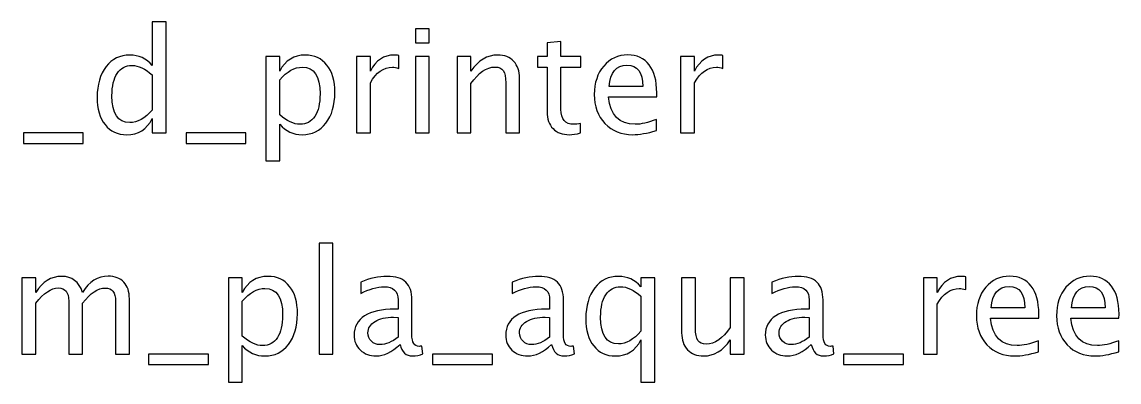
# Model space of a CAD drawing. Header units: centimetres. Extents: x -42.2 to 35.5, y -42.7 to 42.2.
# Drawn here: x -20.98 to -1.64, y 23.03 to 29.38 of the extents above; entities that cross this region are included whole.
import ezdxf

# ---------------------------------------------------------------- set-up
doc = ezdxf.new("R2010")
doc.units = ezdxf.units.CM
doc.header["$MEASUREMENT"] = 0
doc.layers.add('Layer 1', color=7, linetype='Continuous')

msp = doc.modelspace()

# ---------------------------------------------------------------- linework, layer by layer
at = {"layer": 'Layer 1'}
for points, knots in [([(-18.68432, 27.42044), (-18.68432, 27.42044), (-18.68432, 27.67317), (-18.68432, 27.67317), (-18.68432, 27.67317), (-18.7838, 27.48436), (-18.93366, 27.38996), (-19.1339, 27.38996), (-19.1339, 27.38996), (-19.29646, 27.38996), (-19.42431, 27.4488), (-19.51744, 27.56691), (-19.51744, 27.56691), (-19.61057, 27.68502), (-19.65714, 27.84631), (-19.65714, 28.05078), (-19.65714, 28.05078), (-19.65714, 28.2743), (-19.60422, 28.45422), (-19.49881, 28.59053), (-19.49881, 28.59053), (-19.39298, 28.72642), (-19.25413, 28.79458), (-19.08183, 28.79458), (-19.08183, 28.79458), (-18.92223, 28.79458), (-18.78931, 28.73362), (-18.68432, 28.61128), (-18.68432, 28.61128), (-18.68432, 28.61128), (-18.68432, 29.37878), (-18.68432, 29.37878), (-18.68432, 29.37878), (-18.68432, 29.37878), (-18.44048, 29.37878), (-18.44048, 29.37878), (-18.44048, 29.37878), (-18.44048, 29.37878), (-18.44048, 27.42044), (-18.44048, 27.42044), (-18.44048, 27.42044), (-18.44048, 27.42044), (-18.68432, 27.42044), (-18.68432, 27.42044)], [0, 0, 0, 0, 0.08333333, 0.08333333, 0.08333333, 0.08333333, 0.16666667, 0.16666667, 0.16666667, 0.16666667, 0.25, 0.25, 0.25, 0.25, 0.33333333, 0.33333333, 0.33333333, 0.33333333, 0.41666667, 0.41666667, 0.41666667, 0.41666667, 0.5, 0.5, 0.5, 0.5, 0.58333333, 0.58333333, 0.58333333, 0.58333333, 0.66666667, 0.66666667, 0.66666667, 0.66666667, 0.75, 0.75, 0.75, 0.75, 0.83333333, 0.83333333, 0.83333333, 0.83333333, 1, 1, 1, 1]), ([(-14.04416, 29.01302), (-14.04416, 29.01302), (-14.04416, 29.25686), (-14.04416, 29.25686), (-14.04416, 29.25686), (-14.04416, 29.25686), (-13.80032, 29.25686), (-13.80032, 29.25686), (-13.80032, 29.25686), (-13.80032, 29.25686), (-13.80032, 29.01302), (-13.80032, 29.01302), (-13.80032, 29.01302), (-13.80032, 29.01302), (-14.04416, 29.01302), (-14.04416, 29.01302)], [0, 0, 0, 0, 0.2, 0.2, 0.2, 0.2, 0.4, 0.4, 0.4, 0.4, 0.6, 0.6, 0.6, 0.6, 1, 1, 1, 1]), ([(-11.13163, 27.42086), (-11.20698, 27.40012), (-11.2726, 27.38996), (-11.32806, 27.38996), (-11.32806, 27.38996), (-11.45252, 27.38996), (-11.54946, 27.42552), (-11.61889, 27.49664), (-11.61889, 27.49664), (-11.68874, 27.56776), (-11.72345, 27.6664), (-11.72345, 27.79297), (-11.72345, 27.79297), (-11.72345, 27.79297), (-11.72345, 28.58376), (-11.72345, 28.58376), (-11.72345, 28.58376), (-11.72345, 28.58376), (-11.89194, 28.58376), (-11.89194, 28.58376), (-11.89194, 28.58376), (-11.89194, 28.58376), (-11.89194, 28.76664), (-11.89194, 28.76664), (-11.89194, 28.76664), (-11.89194, 28.76664), (-11.72345, 28.76664), (-11.72345, 28.76664), (-11.72345, 28.76664), (-11.72345, 28.76664), (-11.72345, 29.01006), (-11.72345, 29.01006), (-11.72345, 29.01006), (-11.72345, 29.01006), (-11.47961, 29.03334), (-11.47961, 29.03334), (-11.47961, 29.03334), (-11.47961, 29.03334), (-11.47961, 28.76664), (-11.47961, 28.76664), (-11.47961, 28.76664), (-11.47961, 28.76664), (-11.12655, 28.76664), (-11.12655, 28.76664), (-11.12655, 28.76664), (-11.12655, 28.76664), (-11.12655, 28.58376), (-11.12655, 28.58376), (-11.12655, 28.58376), (-11.12655, 28.58376), (-11.47961, 28.58376), (-11.47961, 28.58376), (-11.47961, 28.58376), (-11.47961, 28.58376), (-11.47961, 27.837), (-11.47961, 27.837), (-11.47961, 27.837), (-11.47961, 27.66089), (-11.40299, 27.57284), (-11.25016, 27.57284), (-11.25016, 27.57284), (-11.21757, 27.57284), (-11.1782, 27.57834), (-11.13163, 27.58893), (-11.13163, 27.58893), (-11.13163, 27.58893), (-11.13163, 27.42086), (-11.13163, 27.42086)], [0, 0, 0, 0, 0.05555556, 0.05555556, 0.05555556, 0.05555556, 0.11111111, 0.11111111, 0.11111111, 0.11111111, 0.16666667, 0.16666667, 0.16666667, 0.16666667, 0.22222222, 0.22222222, 0.22222222, 0.22222222, 0.27777778, 0.27777778, 0.27777778, 0.27777778, 0.33333333, 0.33333333, 0.33333333, 0.33333333, 0.38888889, 0.38888889, 0.38888889, 0.38888889, 0.44444444, 0.44444444, 0.44444444, 0.44444444, 0.5, 0.5, 0.5, 0.5, 0.55555556, 0.55555556, 0.55555556, 0.55555556, 0.61111111, 0.61111111, 0.61111111, 0.61111111, 0.66666667, 0.66666667, 0.66666667, 0.66666667, 0.72222222, 0.72222222, 0.72222222, 0.72222222, 0.77777778, 0.77777778, 0.77777778, 0.77777778, 0.83333333, 0.83333333, 0.83333333, 0.83333333, 0.88888889, 0.88888889, 0.88888889, 0.88888889, 1, 1, 1, 1]), ([(-16.68195, 26.93022), (-16.68195, 26.93022), (-16.68195, 28.76664), (-16.68195, 28.76664), (-16.68195, 28.76664), (-16.68195, 28.76664), (-16.43811, 28.76664), (-16.43811, 28.76664), (-16.43811, 28.76664), (-16.43811, 28.76664), (-16.43811, 28.51222), (-16.43811, 28.51222), (-16.43811, 28.51222), (-16.3382, 28.7006), (-16.18792, 28.79458), (-15.98768, 28.79458), (-15.98768, 28.79458), (-15.82555, 28.79458), (-15.69812, 28.73574), (-15.60499, 28.61763), (-15.60499, 28.61763), (-15.51186, 28.49952), (-15.46529, 28.33823), (-15.46529, 28.13376), (-15.46529, 28.13376), (-15.46529, 27.91108), (-15.51821, 27.73117), (-15.62362, 27.59485), (-15.62362, 27.59485), (-15.72903, 27.45812), (-15.86788, 27.38996), (-16.03975, 27.38996), (-16.03975, 27.38996), (-16.19935, 27.38996), (-16.33228, 27.45092), (-16.43811, 27.57326), (-16.43811, 27.57326), (-16.43811, 27.57326), (-16.43811, 26.93022), (-16.43811, 26.93022), (-16.43811, 26.93022), (-16.43811, 26.93022), (-16.68195, 26.93022), (-16.68195, 26.93022)], [0, 0, 0, 0, 0.08333333, 0.08333333, 0.08333333, 0.08333333, 0.16666667, 0.16666667, 0.16666667, 0.16666667, 0.25, 0.25, 0.25, 0.25, 0.33333333, 0.33333333, 0.33333333, 0.33333333, 0.41666667, 0.41666667, 0.41666667, 0.41666667, 0.5, 0.5, 0.5, 0.5, 0.58333333, 0.58333333, 0.58333333, 0.58333333, 0.66666667, 0.66666667, 0.66666667, 0.66666667, 0.75, 0.75, 0.75, 0.75, 0.83333333, 0.83333333, 0.83333333, 0.83333333, 1, 1, 1, 1]), ([(-15.08344, 27.42044), (-15.08344, 27.42044), (-15.08344, 28.76664), (-15.08344, 28.76664), (-15.08344, 28.76664), (-15.08344, 28.76664), (-14.8396, 28.76664), (-14.8396, 28.76664), (-14.8396, 28.76664), (-14.8396, 28.76664), (-14.8396, 28.51222), (-14.8396, 28.51222), (-14.8396, 28.51222), (-14.74266, 28.7006), (-14.60211, 28.79458), (-14.41754, 28.79458), (-14.41754, 28.79458), (-14.39256, 28.79458), (-14.36631, 28.79246), (-14.33922, 28.78823), (-14.33922, 28.78823), (-14.33922, 28.78823), (-14.33922, 28.56005), (-14.33922, 28.56005), (-14.33922, 28.56005), (-14.38155, 28.57402), (-14.41881, 28.58122), (-14.45098, 28.58122), (-14.45098, 28.58122), (-14.60592, 28.58122), (-14.73546, 28.48978), (-14.8396, 28.30648), (-14.8396, 28.30648), (-14.8396, 28.30648), (-14.8396, 27.42044), (-14.8396, 27.42044), (-14.8396, 27.42044), (-14.8396, 27.42044), (-15.08344, 27.42044), (-15.08344, 27.42044)], [0, 0, 0, 0, 0.09090909, 0.09090909, 0.09090909, 0.09090909, 0.18181818, 0.18181818, 0.18181818, 0.18181818, 0.27272727, 0.27272727, 0.27272727, 0.27272727, 0.36363636, 0.36363636, 0.36363636, 0.36363636, 0.45454545, 0.45454545, 0.45454545, 0.45454545, 0.54545455, 0.54545455, 0.54545455, 0.54545455, 0.63636364, 0.63636364, 0.63636364, 0.63636364, 0.72727273, 0.72727273, 0.72727273, 0.72727273, 0.81818182, 0.81818182, 0.81818182, 0.81818182, 1, 1, 1, 1]), ([(-14.04416, 27.42044), (-14.04416, 27.42044), (-14.04416, 28.76664), (-14.04416, 28.76664), (-14.04416, 28.76664), (-14.04416, 28.76664), (-13.80032, 28.76664), (-13.80032, 28.76664), (-13.80032, 28.76664), (-13.80032, 28.76664), (-13.80032, 27.42044), (-13.80032, 27.42044), (-13.80032, 27.42044), (-13.80032, 27.42044), (-14.04416, 27.42044), (-14.04416, 27.42044)], [0, 0, 0, 0, 0.2, 0.2, 0.2, 0.2, 0.4, 0.4, 0.4, 0.4, 0.6, 0.6, 0.6, 0.6, 1, 1, 1, 1]), ([(-13.3101, 27.42044), (-13.3101, 27.42044), (-13.3101, 28.76664), (-13.3101, 28.76664), (-13.3101, 28.76664), (-13.3101, 28.76664), (-13.06626, 28.76664), (-13.06626, 28.76664), (-13.06626, 28.76664), (-13.06626, 28.76664), (-13.06626, 28.51222), (-13.06626, 28.51222), (-13.06626, 28.51222), (-12.93714, 28.7006), (-12.77882, 28.79458), (-12.5917, 28.79458), (-12.5917, 28.79458), (-12.47402, 28.79458), (-12.38046, 28.75775), (-12.31146, 28.68367), (-12.31146, 28.68367), (-12.24245, 28.61001), (-12.20774, 28.51052), (-12.20774, 28.38606), (-12.20774, 28.38606), (-12.20774, 28.38606), (-12.20774, 27.42044), (-12.20774, 27.42044), (-12.20774, 27.42044), (-12.20774, 27.42044), (-12.45158, 27.42044), (-12.45158, 27.42044), (-12.45158, 27.42044), (-12.45158, 27.42044), (-12.45158, 28.30648), (-12.45158, 28.30648), (-12.45158, 28.30648), (-12.45158, 28.40638), (-12.4664, 28.4775), (-12.49561, 28.51984), (-12.49561, 28.51984), (-12.52524, 28.56259), (-12.57392, 28.58376), (-12.64208, 28.58376), (-12.64208, 28.58376), (-12.79194, 28.58376), (-12.93333, 28.48597), (-13.06626, 28.29039), (-13.06626, 28.29039), (-13.06626, 28.29039), (-13.06626, 27.42044), (-13.06626, 27.42044), (-13.06626, 27.42044), (-13.06626, 27.42044), (-13.3101, 27.42044), (-13.3101, 27.42044)], [0, 0, 0, 0, 0.06666667, 0.06666667, 0.06666667, 0.06666667, 0.13333333, 0.13333333, 0.13333333, 0.13333333, 0.2, 0.2, 0.2, 0.2, 0.26666667, 0.26666667, 0.26666667, 0.26666667, 0.33333333, 0.33333333, 0.33333333, 0.33333333, 0.4, 0.4, 0.4, 0.4, 0.46666667, 0.46666667, 0.46666667, 0.46666667, 0.53333333, 0.53333333, 0.53333333, 0.53333333, 0.6, 0.6, 0.6, 0.6, 0.66666667, 0.66666667, 0.66666667, 0.66666667, 0.73333333, 0.73333333, 0.73333333, 0.73333333, 0.8, 0.8, 0.8, 0.8, 0.86666667, 0.86666667, 0.86666667, 0.86666667, 1, 1, 1, 1]), ([(-9.79559, 27.46362), (-9.95942, 27.41451), (-10.09954, 27.38996), (-10.21638, 27.38996), (-10.21638, 27.38996), (-10.41577, 27.38996), (-10.57791, 27.456), (-10.70279, 27.58766), (-10.70279, 27.58766), (-10.82768, 27.71931), (-10.89033, 27.88992), (-10.89033, 28.09989), (-10.89033, 28.09989), (-10.89033, 28.30351), (-10.8353, 28.47073), (-10.72481, 28.60154), (-10.72481, 28.60154), (-10.61432, 28.73193), (-10.47292, 28.79712), (-10.30063, 28.79712), (-10.30063, 28.79712), (-10.13764, 28.79712), (-10.01149, 28.73912), (-9.92259, 28.62313), (-9.92259, 28.62313), (-9.83369, 28.50714), (-9.78924, 28.34288), (-9.78924, 28.12995), (-9.78924, 28.12995), (-9.78924, 28.12995), (-9.79051, 28.05544), (-9.79051, 28.05544), (-9.79051, 28.05544), (-9.79051, 28.05544), (-10.64141, 28.05544), (-10.64141, 28.05544), (-10.64141, 28.05544), (-10.60585, 27.73371), (-10.44879, 27.57284), (-10.17066, 27.57284), (-10.17066, 27.57284), (-10.06864, 27.57284), (-9.94376, 27.60163), (-9.79559, 27.6592), (-9.79559, 27.6592), (-9.79559, 27.6592), (-9.79559, 27.46362), (-9.79559, 27.46362)], [0, 0, 0, 0, 0.07692308, 0.07692308, 0.07692308, 0.07692308, 0.15384615, 0.15384615, 0.15384615, 0.15384615, 0.23076923, 0.23076923, 0.23076923, 0.23076923, 0.30769231, 0.30769231, 0.30769231, 0.30769231, 0.38461538, 0.38461538, 0.38461538, 0.38461538, 0.46153846, 0.46153846, 0.46153846, 0.46153846, 0.53846154, 0.53846154, 0.53846154, 0.53846154, 0.61538462, 0.61538462, 0.61538462, 0.61538462, 0.69230769, 0.69230769, 0.69230769, 0.69230769, 0.76923077, 0.76923077, 0.76923077, 0.76923077, 0.84615385, 0.84615385, 0.84615385, 0.84615385, 1, 1, 1, 1]), ([(-9.36845, 27.42044), (-9.36845, 27.42044), (-9.36845, 28.76664), (-9.36845, 28.76664), (-9.36845, 28.76664), (-9.36845, 28.76664), (-9.12461, 28.76664), (-9.12461, 28.76664), (-9.12461, 28.76664), (-9.12461, 28.76664), (-9.12461, 28.51222), (-9.12461, 28.51222), (-9.12461, 28.51222), (-9.02767, 28.7006), (-8.88712, 28.79458), (-8.70255, 28.79458), (-8.70255, 28.79458), (-8.67757, 28.79458), (-8.65132, 28.79246), (-8.62423, 28.78823), (-8.62423, 28.78823), (-8.62423, 28.78823), (-8.62423, 28.56005), (-8.62423, 28.56005), (-8.62423, 28.56005), (-8.66656, 28.57402), (-8.70382, 28.58122), (-8.73599, 28.58122), (-8.73599, 28.58122), (-8.89093, 28.58122), (-9.02047, 28.48978), (-9.12461, 28.30648), (-9.12461, 28.30648), (-9.12461, 28.30648), (-9.12461, 27.42044), (-9.12461, 27.42044), (-9.12461, 27.42044), (-9.12461, 27.42044), (-9.36845, 27.42044), (-9.36845, 27.42044)], [0, 0, 0, 0, 0.09090909, 0.09090909, 0.09090909, 0.09090909, 0.18181818, 0.18181818, 0.18181818, 0.18181818, 0.27272727, 0.27272727, 0.27272727, 0.27272727, 0.36363636, 0.36363636, 0.36363636, 0.36363636, 0.45454545, 0.45454545, 0.45454545, 0.45454545, 0.54545455, 0.54545455, 0.54545455, 0.54545455, 0.63636364, 0.63636364, 0.63636364, 0.63636364, 0.72727273, 0.72727273, 0.72727273, 0.72727273, 0.81818182, 0.81818182, 0.81818182, 0.81818182, 1, 1, 1, 1]), ([(-18.68432, 28.44448), (-18.8109, 28.55582), (-18.9307, 28.6117), (-19.04415, 28.6117), (-19.04415, 28.6117), (-19.15591, 28.6117), (-19.24227, 28.56513), (-19.30366, 28.47158), (-19.30366, 28.47158), (-19.36504, 28.37844), (-19.39552, 28.24636), (-19.39552, 28.07534), (-19.39552, 28.07534), (-19.39552, 27.7608), (-19.29138, 27.60332), (-19.08268, 27.60332), (-19.08268, 27.60332), (-18.94721, 27.60332), (-18.81428, 27.6774), (-18.68432, 27.82515), (-18.68432, 27.82515), (-18.68432, 27.82515), (-18.68432, 28.44448), (-18.68432, 28.44448)], [0, 0, 0, 0, 0.14285714, 0.14285714, 0.14285714, 0.14285714, 0.28571429, 0.28571429, 0.28571429, 0.28571429, 0.42857143, 0.42857143, 0.42857143, 0.42857143, 0.57142857, 0.57142857, 0.57142857, 0.57142857, 0.71428571, 0.71428571, 0.71428571, 0.71428571, 1, 1, 1, 1]), ([(-16.43811, 27.74133), (-16.31238, 27.62914), (-16.19258, 27.57284), (-16.0787, 27.57284), (-16.0787, 27.57284), (-15.96652, 27.57284), (-15.87973, 27.61983), (-15.81877, 27.71339), (-15.81877, 27.71339), (-15.75739, 27.80694), (-15.72691, 27.9386), (-15.72691, 28.10878), (-15.72691, 28.10878), (-15.72691, 28.42374), (-15.83105, 28.58122), (-16.03933, 28.58122), (-16.03933, 28.58122), (-16.17564, 28.58122), (-16.30857, 28.50756), (-16.43811, 28.35982), (-16.43811, 28.35982), (-16.43811, 28.35982), (-16.43811, 27.74133), (-16.43811, 27.74133)], [0, 0, 0, 0, 0.14285714, 0.14285714, 0.14285714, 0.14285714, 0.28571429, 0.28571429, 0.28571429, 0.28571429, 0.42857143, 0.42857143, 0.42857143, 0.42857143, 0.57142857, 0.57142857, 0.57142857, 0.57142857, 0.71428571, 0.71428571, 0.71428571, 0.71428571, 1, 1, 1, 1]), ([(-10.62871, 28.23832), (-10.62871, 28.23832), (-10.03435, 28.23832), (-10.03435, 28.23832), (-10.03435, 28.23832), (-10.03435, 28.48893), (-10.12791, 28.61424), (-10.3146, 28.61424), (-10.3146, 28.61424), (-10.50256, 28.61424), (-10.60712, 28.48893), (-10.62871, 28.23832)], [0, 0, 0, 0, 0.25, 0.25, 0.25, 0.25, 0.5, 0.5, 0.5, 0.5, 1, 1, 1, 1]), ([(-20.95762, 27.23756), (-20.95762, 27.23756), (-20.95762, 27.42044), (-20.95762, 27.42044), (-20.95762, 27.42044), (-20.95762, 27.42044), (-19.90098, 27.42044), (-19.90098, 27.42044), (-19.90098, 27.42044), (-19.90098, 27.42044), (-19.90098, 27.23756), (-19.90098, 27.23756), (-19.90098, 27.23756), (-19.90098, 27.23756), (-20.95762, 27.23756), (-20.95762, 27.23756)], [0, 0, 0, 0, 0.2, 0.2, 0.2, 0.2, 0.4, 0.4, 0.4, 0.4, 0.6, 0.6, 0.6, 0.6, 1, 1, 1, 1]), ([(-18.08911, 27.23756), (-18.08911, 27.23756), (-18.08911, 27.42044), (-18.08911, 27.42044), (-18.08911, 27.42044), (-18.08911, 27.42044), (-17.03247, 27.42044), (-17.03247, 27.42044), (-17.03247, 27.42044), (-17.03247, 27.42044), (-17.03247, 27.23756), (-17.03247, 27.23756), (-17.03247, 27.23756), (-17.03247, 27.23756), (-18.08911, 27.23756), (-18.08911, 27.23756)], [0, 0, 0, 0, 0.2, 0.2, 0.2, 0.2, 0.4, 0.4, 0.4, 0.4, 0.6, 0.6, 0.6, 0.6, 1, 1, 1, 1]), ([(-15.74321, 23.51731), (-15.74321, 23.51731), (-15.74321, 25.47565), (-15.74321, 25.47565), (-15.74321, 25.47565), (-15.74321, 25.47565), (-15.49937, 25.47565), (-15.49937, 25.47565), (-15.49937, 25.47565), (-15.49937, 25.47565), (-15.49937, 23.51731), (-15.49937, 23.51731), (-15.49937, 23.51731), (-15.49937, 23.51731), (-15.74321, 23.51731), (-15.74321, 23.51731)], [0, 0, 0, 0, 0.2, 0.2, 0.2, 0.2, 0.4, 0.4, 0.4, 0.4, 0.6, 0.6, 0.6, 0.6, 1, 1, 1, 1]), ([(-20.98323, 23.51731), (-20.98323, 23.51731), (-20.98323, 24.86351), (-20.98323, 24.86351), (-20.98323, 24.86351), (-20.98323, 24.86351), (-20.73939, 24.86351), (-20.73939, 24.86351), (-20.73939, 24.86351), (-20.73939, 24.86351), (-20.73939, 24.60909), (-20.73939, 24.60909), (-20.73939, 24.60909), (-20.62043, 24.79747), (-20.46803, 24.89145), (-20.28134, 24.89145), (-20.28134, 24.89145), (-20.10143, 24.89145), (-19.97908, 24.79747), (-19.91389, 24.60909), (-19.91389, 24.60909), (-19.79832, 24.79916), (-19.64761, 24.89399), (-19.46262, 24.89399), (-19.46262, 24.89399), (-19.34451, 24.89399), (-19.25264, 24.85928), (-19.18703, 24.78943), (-19.18703, 24.78943), (-19.12141, 24.71958), (-19.08839, 24.62179), (-19.08839, 24.49606), (-19.08839, 24.49606), (-19.08839, 24.49606), (-19.08839, 23.51731), (-19.08839, 23.51731), (-19.08839, 23.51731), (-19.08839, 23.51731), (-19.33223, 23.51731), (-19.33223, 23.51731), (-19.33223, 23.51731), (-19.33223, 23.51731), (-19.33223, 24.45584), (-19.33223, 24.45584), (-19.33223, 24.45584), (-19.33223, 24.60909), (-19.39319, 24.68571), (-19.51511, 24.68571), (-19.51511, 24.68571), (-19.64169, 24.68571), (-19.77461, 24.59639), (-19.91389, 24.41732), (-19.91389, 24.41732), (-19.91389, 24.41732), (-19.91389, 23.51731), (-19.91389, 23.51731), (-19.91389, 23.51731), (-19.91389, 23.51731), (-20.15773, 23.51731), (-20.15773, 23.51731), (-20.15773, 23.51731), (-20.15773, 23.51731), (-20.15773, 24.45669), (-20.15773, 24.45669), (-20.15773, 24.45669), (-20.15773, 24.6112), (-20.21954, 24.68825), (-20.34357, 24.68825), (-20.34357, 24.68825), (-20.46676, 24.68825), (-20.59884, 24.5985), (-20.73939, 24.41859), (-20.73939, 24.41859), (-20.73939, 24.41859), (-20.73939, 23.51731), (-20.73939, 23.51731), (-20.73939, 23.51731), (-20.73939, 23.51731), (-20.98323, 23.51731), (-20.98323, 23.51731)], [0, 0, 0, 0, 0.04761905, 0.04761905, 0.04761905, 0.04761905, 0.0952381, 0.0952381, 0.0952381, 0.0952381, 0.14285714, 0.14285714, 0.14285714, 0.14285714, 0.19047619, 0.19047619, 0.19047619, 0.19047619, 0.23809524, 0.23809524, 0.23809524, 0.23809524, 0.28571429, 0.28571429, 0.28571429, 0.28571429, 0.33333333, 0.33333333, 0.33333333, 0.33333333, 0.38095238, 0.38095238, 0.38095238, 0.38095238, 0.42857143, 0.42857143, 0.42857143, 0.42857143, 0.47619048, 0.47619048, 0.47619048, 0.47619048, 0.52380952, 0.52380952, 0.52380952, 0.52380952, 0.57142857, 0.57142857, 0.57142857, 0.57142857, 0.61904762, 0.61904762, 0.61904762, 0.61904762, 0.66666667, 0.66666667, 0.66666667, 0.66666667, 0.71428571, 0.71428571, 0.71428571, 0.71428571, 0.76190476, 0.76190476, 0.76190476, 0.76190476, 0.80952381, 0.80952381, 0.80952381, 0.80952381, 0.85714286, 0.85714286, 0.85714286, 0.85714286, 0.9047619, 0.9047619, 0.9047619, 0.9047619, 1, 1, 1, 1]), ([(-17.34172, 23.02709), (-17.34172, 23.02709), (-17.34172, 24.86351), (-17.34172, 24.86351), (-17.34172, 24.86351), (-17.34172, 24.86351), (-17.09788, 24.86351), (-17.09788, 24.86351), (-17.09788, 24.86351), (-17.09788, 24.86351), (-17.09788, 24.60909), (-17.09788, 24.60909), (-17.09788, 24.60909), (-16.99797, 24.79747), (-16.84769, 24.89145), (-16.64745, 24.89145), (-16.64745, 24.89145), (-16.48532, 24.89145), (-16.35789, 24.83261), (-16.26476, 24.7145), (-16.26476, 24.7145), (-16.17163, 24.59639), (-16.12506, 24.4351), (-16.12506, 24.23063), (-16.12506, 24.23063), (-16.12506, 24.00795), (-16.17798, 23.82804), (-16.28339, 23.69172), (-16.28339, 23.69172), (-16.3888, 23.55499), (-16.52765, 23.48683), (-16.69952, 23.48683), (-16.69952, 23.48683), (-16.85912, 23.48683), (-16.99205, 23.54779), (-17.09788, 23.67013), (-17.09788, 23.67013), (-17.09788, 23.67013), (-17.09788, 23.02709), (-17.09788, 23.02709), (-17.09788, 23.02709), (-17.09788, 23.02709), (-17.34172, 23.02709), (-17.34172, 23.02709)], [0, 0, 0, 0, 0.08333333, 0.08333333, 0.08333333, 0.08333333, 0.16666667, 0.16666667, 0.16666667, 0.16666667, 0.25, 0.25, 0.25, 0.25, 0.33333333, 0.33333333, 0.33333333, 0.33333333, 0.41666667, 0.41666667, 0.41666667, 0.41666667, 0.5, 0.5, 0.5, 0.5, 0.58333333, 0.58333333, 0.58333333, 0.58333333, 0.66666667, 0.66666667, 0.66666667, 0.66666667, 0.75, 0.75, 0.75, 0.75, 0.83333333, 0.83333333, 0.83333333, 0.83333333, 1, 1, 1, 1]), ([(-14.31531, 23.68876), (-14.46178, 23.55414), (-14.60275, 23.48683), (-14.73822, 23.48683), (-14.73822, 23.48683), (-14.84955, 23.48683), (-14.94226, 23.52154), (-15.0155, 23.59139), (-15.0155, 23.59139), (-15.08916, 23.66124), (-15.12599, 23.7493), (-15.12599, 23.85555), (-15.12599, 23.85555), (-15.12599, 24.00245), (-15.06418, 24.11548), (-14.94057, 24.19422), (-14.94057, 24.19422), (-14.81696, 24.27296), (-14.63958, 24.31233), (-14.40844, 24.31233), (-14.40844, 24.31233), (-14.40844, 24.31233), (-14.35129, 24.31233), (-14.35129, 24.31233), (-14.35129, 24.31233), (-14.35129, 24.31233), (-14.35129, 24.47447), (-14.35129, 24.47447), (-14.35129, 24.47447), (-14.35129, 24.63068), (-14.43257, 24.70857), (-14.59555, 24.70857), (-14.59555, 24.70857), (-14.72171, 24.70857), (-14.85971, 24.66878), (-15.00915, 24.58919), (-15.00915, 24.58919), (-15.00915, 24.58919), (-15.00915, 24.78985), (-15.00915, 24.78985), (-15.00915, 24.78985), (-14.8449, 24.85758), (-14.68996, 24.89145), (-14.54475, 24.89145), (-14.54475, 24.89145), (-14.39532, 24.89145), (-14.28483, 24.85758), (-14.21413, 24.78943), (-14.21413, 24.78943), (-14.14301, 24.72127), (-14.10745, 24.61628), (-14.10745, 24.47447), (-14.10745, 24.47447), (-14.10745, 24.47447), (-14.10745, 23.86614), (-14.10745, 23.86614), (-14.10745, 23.86614), (-14.10745, 23.72686), (-14.06469, 23.65701), (-13.97876, 23.65701), (-13.97876, 23.65701), (-13.96817, 23.65701), (-13.95251, 23.6587), (-13.93177, 23.66209), (-13.93177, 23.66209), (-13.93177, 23.66209), (-13.91441, 23.52662), (-13.91441, 23.52662), (-13.91441, 23.52662), (-13.96987, 23.49995), (-14.03083, 23.48683), (-14.09771, 23.48683), (-14.09771, 23.48683), (-14.21159, 23.48683), (-14.28398, 23.55414), (-14.31531, 23.68876)], [0, 0, 0, 0, 0.05, 0.05, 0.05, 0.05, 0.1, 0.1, 0.1, 0.1, 0.15, 0.15, 0.15, 0.15, 0.2, 0.2, 0.2, 0.2, 0.25, 0.25, 0.25, 0.25, 0.3, 0.3, 0.3, 0.3, 0.35, 0.35, 0.35, 0.35, 0.4, 0.4, 0.4, 0.4, 0.45, 0.45, 0.45, 0.45, 0.5, 0.5, 0.5, 0.5, 0.55, 0.55, 0.55, 0.55, 0.6, 0.6, 0.6, 0.6, 0.65, 0.65, 0.65, 0.65, 0.7, 0.7, 0.7, 0.7, 0.75, 0.75, 0.75, 0.75, 0.8, 0.8, 0.8, 0.8, 0.85, 0.85, 0.85, 0.85, 0.9, 0.9, 0.9, 0.9, 1, 1, 1, 1]), ([(-11.64281, 23.68876), (-11.78928, 23.55414), (-11.93025, 23.48683), (-12.06572, 23.48683), (-12.06572, 23.48683), (-12.17705, 23.48683), (-12.26976, 23.52154), (-12.343, 23.59139), (-12.343, 23.59139), (-12.41666, 23.66124), (-12.45349, 23.7493), (-12.45349, 23.85555), (-12.45349, 23.85555), (-12.45349, 24.00245), (-12.39168, 24.11548), (-12.26807, 24.19422), (-12.26807, 24.19422), (-12.14446, 24.27296), (-11.96708, 24.31233), (-11.73594, 24.31233), (-11.73594, 24.31233), (-11.73594, 24.31233), (-11.67879, 24.31233), (-11.67879, 24.31233), (-11.67879, 24.31233), (-11.67879, 24.31233), (-11.67879, 24.47447), (-11.67879, 24.47447), (-11.67879, 24.47447), (-11.67879, 24.63068), (-11.76007, 24.70857), (-11.92305, 24.70857), (-11.92305, 24.70857), (-12.04921, 24.70857), (-12.18721, 24.66878), (-12.33665, 24.58919), (-12.33665, 24.58919), (-12.33665, 24.58919), (-12.33665, 24.78985), (-12.33665, 24.78985), (-12.33665, 24.78985), (-12.1724, 24.85758), (-12.01746, 24.89145), (-11.87225, 24.89145), (-11.87225, 24.89145), (-11.72282, 24.89145), (-11.61233, 24.85758), (-11.54163, 24.78943), (-11.54163, 24.78943), (-11.47051, 24.72127), (-11.43495, 24.61628), (-11.43495, 24.47447), (-11.43495, 24.47447), (-11.43495, 24.47447), (-11.43495, 23.86614), (-11.43495, 23.86614), (-11.43495, 23.86614), (-11.43495, 23.72686), (-11.39219, 23.65701), (-11.30626, 23.65701), (-11.30626, 23.65701), (-11.29567, 23.65701), (-11.28001, 23.6587), (-11.25927, 23.66209), (-11.25927, 23.66209), (-11.25927, 23.66209), (-11.24191, 23.52662), (-11.24191, 23.52662), (-11.24191, 23.52662), (-11.29737, 23.49995), (-11.35833, 23.48683), (-11.42521, 23.48683), (-11.42521, 23.48683), (-11.53909, 23.48683), (-11.61148, 23.55414), (-11.64281, 23.68876)], [0, 0, 0, 0, 0.05, 0.05, 0.05, 0.05, 0.1, 0.1, 0.1, 0.1, 0.15, 0.15, 0.15, 0.15, 0.2, 0.2, 0.2, 0.2, 0.25, 0.25, 0.25, 0.25, 0.3, 0.3, 0.3, 0.3, 0.35, 0.35, 0.35, 0.35, 0.4, 0.4, 0.4, 0.4, 0.45, 0.45, 0.45, 0.45, 0.5, 0.5, 0.5, 0.5, 0.55, 0.55, 0.55, 0.55, 0.6, 0.6, 0.6, 0.6, 0.65, 0.65, 0.65, 0.65, 0.7, 0.7, 0.7, 0.7, 0.75, 0.75, 0.75, 0.75, 0.8, 0.8, 0.8, 0.8, 0.85, 0.85, 0.85, 0.85, 0.9, 0.9, 0.9, 0.9, 1, 1, 1, 1]), ([(-10.06801, 23.02709), (-10.06801, 23.02709), (-10.06801, 23.77004), (-10.06801, 23.77004), (-10.06801, 23.77004), (-10.16749, 23.58123), (-10.31735, 23.48683), (-10.51759, 23.48683), (-10.51759, 23.48683), (-10.68015, 23.48683), (-10.808, 23.54567), (-10.90113, 23.66378), (-10.90113, 23.66378), (-10.99426, 23.78189), (-11.04083, 23.94318), (-11.04083, 24.14765), (-11.04083, 24.14765), (-11.04083, 24.37117), (-10.98791, 24.55109), (-10.8825, 24.6874), (-10.8825, 24.6874), (-10.77667, 24.82329), (-10.63782, 24.89145), (-10.46552, 24.89145), (-10.46552, 24.89145), (-10.30592, 24.89145), (-10.173, 24.83049), (-10.06801, 24.70815), (-10.06801, 24.70815), (-10.06801, 24.70815), (-10.06801, 24.86351), (-10.06801, 24.86351), (-10.06801, 24.86351), (-10.06801, 24.86351), (-9.82417, 24.86351), (-9.82417, 24.86351), (-9.82417, 24.86351), (-9.82417, 24.86351), (-9.82417, 23.02709), (-9.82417, 23.02709), (-9.82417, 23.02709), (-9.82417, 23.02709), (-10.06801, 23.02709), (-10.06801, 23.02709)], [0, 0, 0, 0, 0.08333333, 0.08333333, 0.08333333, 0.08333333, 0.16666667, 0.16666667, 0.16666667, 0.16666667, 0.25, 0.25, 0.25, 0.25, 0.33333333, 0.33333333, 0.33333333, 0.33333333, 0.41666667, 0.41666667, 0.41666667, 0.41666667, 0.5, 0.5, 0.5, 0.5, 0.58333333, 0.58333333, 0.58333333, 0.58333333, 0.66666667, 0.66666667, 0.66666667, 0.66666667, 0.75, 0.75, 0.75, 0.75, 0.83333333, 0.83333333, 0.83333333, 0.83333333, 1, 1, 1, 1]), ([(-8.49236, 23.51731), (-8.49236, 23.51731), (-8.49236, 23.77046), (-8.49236, 23.77046), (-8.49236, 23.77046), (-8.62232, 23.58123), (-8.78023, 23.48683), (-8.96565, 23.48683), (-8.96565, 23.48683), (-9.08333, 23.48683), (-9.17689, 23.52366), (-9.24632, 23.59774), (-9.24632, 23.59774), (-9.31617, 23.67183), (-9.35088, 23.77131), (-9.35088, 23.89704), (-9.35088, 23.89704), (-9.35088, 23.89704), (-9.35088, 24.86351), (-9.35088, 24.86351), (-9.35088, 24.86351), (-9.35088, 24.86351), (-9.10704, 24.86351), (-9.10704, 24.86351), (-9.10704, 24.86351), (-9.10704, 24.86351), (-9.10704, 23.97663), (-9.10704, 23.97663), (-9.10704, 23.97663), (-9.10704, 23.87545), (-9.09222, 23.80391), (-9.06301, 23.76157), (-9.06301, 23.76157), (-9.03338, 23.71882), (-8.98427, 23.69765), (-8.91527, 23.69765), (-8.91527, 23.69765), (-8.76626, 23.69765), (-8.62486, 23.79544), (-8.49236, 23.99144), (-8.49236, 23.99144), (-8.49236, 23.99144), (-8.49236, 24.86351), (-8.49236, 24.86351), (-8.49236, 24.86351), (-8.49236, 24.86351), (-8.24852, 24.86351), (-8.24852, 24.86351), (-8.24852, 24.86351), (-8.24852, 24.86351), (-8.24852, 23.51731), (-8.24852, 23.51731), (-8.24852, 23.51731), (-8.24852, 23.51731), (-8.49236, 23.51731), (-8.49236, 23.51731)], [0, 0, 0, 0, 0.06666667, 0.06666667, 0.06666667, 0.06666667, 0.13333333, 0.13333333, 0.13333333, 0.13333333, 0.2, 0.2, 0.2, 0.2, 0.26666667, 0.26666667, 0.26666667, 0.26666667, 0.33333333, 0.33333333, 0.33333333, 0.33333333, 0.4, 0.4, 0.4, 0.4, 0.46666667, 0.46666667, 0.46666667, 0.46666667, 0.53333333, 0.53333333, 0.53333333, 0.53333333, 0.6, 0.6, 0.6, 0.6, 0.66666667, 0.66666667, 0.66666667, 0.66666667, 0.73333333, 0.73333333, 0.73333333, 0.73333333, 0.8, 0.8, 0.8, 0.8, 0.86666667, 0.86666667, 0.86666667, 0.86666667, 1, 1, 1, 1]), ([(-7.06531, 23.68876), (-7.21178, 23.55414), (-7.35275, 23.48683), (-7.48822, 23.48683), (-7.48822, 23.48683), (-7.59955, 23.48683), (-7.69226, 23.52154), (-7.7655, 23.59139), (-7.7655, 23.59139), (-7.83916, 23.66124), (-7.87599, 23.7493), (-7.87599, 23.85555), (-7.87599, 23.85555), (-7.87599, 24.00245), (-7.81418, 24.11548), (-7.69057, 24.19422), (-7.69057, 24.19422), (-7.56696, 24.27296), (-7.38958, 24.31233), (-7.15844, 24.31233), (-7.15844, 24.31233), (-7.15844, 24.31233), (-7.10129, 24.31233), (-7.10129, 24.31233), (-7.10129, 24.31233), (-7.10129, 24.31233), (-7.10129, 24.47447), (-7.10129, 24.47447), (-7.10129, 24.47447), (-7.10129, 24.63068), (-7.18257, 24.70857), (-7.34555, 24.70857), (-7.34555, 24.70857), (-7.47171, 24.70857), (-7.60971, 24.66878), (-7.75915, 24.58919), (-7.75915, 24.58919), (-7.75915, 24.58919), (-7.75915, 24.78985), (-7.75915, 24.78985), (-7.75915, 24.78985), (-7.5949, 24.85758), (-7.43996, 24.89145), (-7.29475, 24.89145), (-7.29475, 24.89145), (-7.14532, 24.89145), (-7.03483, 24.85758), (-6.96413, 24.78943), (-6.96413, 24.78943), (-6.89301, 24.72127), (-6.85745, 24.61628), (-6.85745, 24.47447), (-6.85745, 24.47447), (-6.85745, 24.47447), (-6.85745, 23.86614), (-6.85745, 23.86614), (-6.85745, 23.86614), (-6.85745, 23.72686), (-6.81469, 23.65701), (-6.72876, 23.65701), (-6.72876, 23.65701), (-6.71817, 23.65701), (-6.70251, 23.6587), (-6.68177, 23.66209), (-6.68177, 23.66209), (-6.68177, 23.66209), (-6.66441, 23.52662), (-6.66441, 23.52662), (-6.66441, 23.52662), (-6.71987, 23.49995), (-6.78083, 23.48683), (-6.84771, 23.48683), (-6.84771, 23.48683), (-6.96159, 23.48683), (-7.03398, 23.55414), (-7.06531, 23.68876)], [0, 0, 0, 0, 0.05, 0.05, 0.05, 0.05, 0.1, 0.1, 0.1, 0.1, 0.15, 0.15, 0.15, 0.15, 0.2, 0.2, 0.2, 0.2, 0.25, 0.25, 0.25, 0.25, 0.3, 0.3, 0.3, 0.3, 0.35, 0.35, 0.35, 0.35, 0.4, 0.4, 0.4, 0.4, 0.45, 0.45, 0.45, 0.45, 0.5, 0.5, 0.5, 0.5, 0.55, 0.55, 0.55, 0.55, 0.6, 0.6, 0.6, 0.6, 0.65, 0.65, 0.65, 0.65, 0.7, 0.7, 0.7, 0.7, 0.75, 0.75, 0.75, 0.75, 0.8, 0.8, 0.8, 0.8, 0.85, 0.85, 0.85, 0.85, 0.9, 0.9, 0.9, 0.9, 1, 1, 1, 1]), ([(-5.08665, 23.51731), (-5.08665, 23.51731), (-5.08665, 24.86351), (-5.08665, 24.86351), (-5.08665, 24.86351), (-5.08665, 24.86351), (-4.84281, 24.86351), (-4.84281, 24.86351), (-4.84281, 24.86351), (-4.84281, 24.86351), (-4.84281, 24.60909), (-4.84281, 24.60909), (-4.84281, 24.60909), (-4.74587, 24.79747), (-4.60532, 24.89145), (-4.42075, 24.89145), (-4.42075, 24.89145), (-4.39577, 24.89145), (-4.36952, 24.88933), (-4.34243, 24.8851), (-4.34243, 24.8851), (-4.34243, 24.8851), (-4.34243, 24.65692), (-4.34243, 24.65692), (-4.34243, 24.65692), (-4.38476, 24.67089), (-4.42202, 24.67809), (-4.45419, 24.67809), (-4.45419, 24.67809), (-4.60913, 24.67809), (-4.73867, 24.58665), (-4.84281, 24.40335), (-4.84281, 24.40335), (-4.84281, 24.40335), (-4.84281, 23.51731), (-4.84281, 23.51731), (-4.84281, 23.51731), (-4.84281, 23.51731), (-5.08665, 23.51731), (-5.08665, 23.51731)], [0, 0, 0, 0, 0.09090909, 0.09090909, 0.09090909, 0.09090909, 0.18181818, 0.18181818, 0.18181818, 0.18181818, 0.27272727, 0.27272727, 0.27272727, 0.27272727, 0.36363636, 0.36363636, 0.36363636, 0.36363636, 0.45454545, 0.45454545, 0.45454545, 0.45454545, 0.54545455, 0.54545455, 0.54545455, 0.54545455, 0.63636364, 0.63636364, 0.63636364, 0.63636364, 0.72727273, 0.72727273, 0.72727273, 0.72727273, 0.81818182, 0.81818182, 0.81818182, 0.81818182, 1, 1, 1, 1]), ([(-3.05931, 23.56049), (-3.22314, 23.51138), (-3.36326, 23.48683), (-3.4801, 23.48683), (-3.4801, 23.48683), (-3.67949, 23.48683), (-3.84163, 23.55287), (-3.96651, 23.68453), (-3.96651, 23.68453), (-4.0914, 23.81618), (-4.15405, 23.98679), (-4.15405, 24.19676), (-4.15405, 24.19676), (-4.15405, 24.40038), (-4.09902, 24.5676), (-3.98853, 24.69841), (-3.98853, 24.69841), (-3.87804, 24.8288), (-3.73664, 24.89399), (-3.56435, 24.89399), (-3.56435, 24.89399), (-3.40136, 24.89399), (-3.27521, 24.83599), (-3.18631, 24.72), (-3.18631, 24.72), (-3.09741, 24.60401), (-3.05296, 24.43975), (-3.05296, 24.22682), (-3.05296, 24.22682), (-3.05296, 24.22682), (-3.05423, 24.15231), (-3.05423, 24.15231), (-3.05423, 24.15231), (-3.05423, 24.15231), (-3.90513, 24.15231), (-3.90513, 24.15231), (-3.90513, 24.15231), (-3.86957, 23.83058), (-3.71251, 23.66971), (-3.43438, 23.66971), (-3.43438, 23.66971), (-3.33236, 23.66971), (-3.20748, 23.6985), (-3.05931, 23.75607), (-3.05931, 23.75607), (-3.05931, 23.75607), (-3.05931, 23.56049), (-3.05931, 23.56049)], [0, 0, 0, 0, 0.07692308, 0.07692308, 0.07692308, 0.07692308, 0.15384615, 0.15384615, 0.15384615, 0.15384615, 0.23076923, 0.23076923, 0.23076923, 0.23076923, 0.30769231, 0.30769231, 0.30769231, 0.30769231, 0.38461538, 0.38461538, 0.38461538, 0.38461538, 0.46153846, 0.46153846, 0.46153846, 0.46153846, 0.53846154, 0.53846154, 0.53846154, 0.53846154, 0.61538462, 0.61538462, 0.61538462, 0.61538462, 0.69230769, 0.69230769, 0.69230769, 0.69230769, 0.76923077, 0.76923077, 0.76923077, 0.76923077, 0.84615385, 0.84615385, 0.84615385, 0.84615385, 1, 1, 1, 1]), ([(-1.64411, 23.56049), (-1.80794, 23.51138), (-1.94806, 23.48683), (-2.0649, 23.48683), (-2.0649, 23.48683), (-2.26429, 23.48683), (-2.42643, 23.55287), (-2.55131, 23.68453), (-2.55131, 23.68453), (-2.6762, 23.81618), (-2.73885, 23.98679), (-2.73885, 24.19676), (-2.73885, 24.19676), (-2.73885, 24.40038), (-2.68382, 24.5676), (-2.57333, 24.69841), (-2.57333, 24.69841), (-2.46284, 24.8288), (-2.32144, 24.89399), (-2.14915, 24.89399), (-2.14915, 24.89399), (-1.98616, 24.89399), (-1.86001, 24.83599), (-1.77111, 24.72), (-1.77111, 24.72), (-1.68221, 24.60401), (-1.63776, 24.43975), (-1.63776, 24.22682), (-1.63776, 24.22682), (-1.63776, 24.22682), (-1.63903, 24.15231), (-1.63903, 24.15231), (-1.63903, 24.15231), (-1.63903, 24.15231), (-2.48993, 24.15231), (-2.48993, 24.15231), (-2.48993, 24.15231), (-2.45437, 23.83058), (-2.29731, 23.66971), (-2.01918, 23.66971), (-2.01918, 23.66971), (-1.91716, 23.66971), (-1.79228, 23.6985), (-1.64411, 23.75607), (-1.64411, 23.75607), (-1.64411, 23.75607), (-1.64411, 23.56049), (-1.64411, 23.56049)], [0, 0, 0, 0, 0.07692308, 0.07692308, 0.07692308, 0.07692308, 0.15384615, 0.15384615, 0.15384615, 0.15384615, 0.23076923, 0.23076923, 0.23076923, 0.23076923, 0.30769231, 0.30769231, 0.30769231, 0.30769231, 0.38461538, 0.38461538, 0.38461538, 0.38461538, 0.46153846, 0.46153846, 0.46153846, 0.46153846, 0.53846154, 0.53846154, 0.53846154, 0.53846154, 0.61538462, 0.61538462, 0.61538462, 0.61538462, 0.69230769, 0.69230769, 0.69230769, 0.69230769, 0.76923077, 0.76923077, 0.76923077, 0.76923077, 0.84615385, 0.84615385, 0.84615385, 0.84615385, 1, 1, 1, 1]), ([(-17.09788, 23.8382), (-16.97215, 23.72601), (-16.85235, 23.66971), (-16.73847, 23.66971), (-16.73847, 23.66971), (-16.62629, 23.66971), (-16.5395, 23.7167), (-16.47854, 23.81026), (-16.47854, 23.81026), (-16.41716, 23.90381), (-16.38668, 24.03547), (-16.38668, 24.20565), (-16.38668, 24.20565), (-16.38668, 24.52061), (-16.49082, 24.67809), (-16.6991, 24.67809), (-16.6991, 24.67809), (-16.83541, 24.67809), (-16.96834, 24.60443), (-17.09788, 24.45669), (-17.09788, 24.45669), (-17.09788, 24.45669), (-17.09788, 23.8382), (-17.09788, 23.8382)], [0, 0, 0, 0, 0.14285714, 0.14285714, 0.14285714, 0.14285714, 0.28571429, 0.28571429, 0.28571429, 0.28571429, 0.42857143, 0.42857143, 0.42857143, 0.42857143, 0.57142857, 0.57142857, 0.57142857, 0.57142857, 0.71428571, 0.71428571, 0.71428571, 0.71428571, 1, 1, 1, 1]), ([(-10.06801, 24.54135), (-10.19459, 24.65269), (-10.31439, 24.70857), (-10.42784, 24.70857), (-10.42784, 24.70857), (-10.5396, 24.70857), (-10.62596, 24.662), (-10.68735, 24.56845), (-10.68735, 24.56845), (-10.74873, 24.47531), (-10.77921, 24.34323), (-10.77921, 24.17221), (-10.77921, 24.17221), (-10.77921, 23.85767), (-10.67507, 23.70019), (-10.46637, 23.70019), (-10.46637, 23.70019), (-10.3309, 23.70019), (-10.19797, 23.77427), (-10.06801, 23.92202), (-10.06801, 23.92202), (-10.06801, 23.92202), (-10.06801, 24.54135), (-10.06801, 24.54135)], [0, 0, 0, 0, 0.14285714, 0.14285714, 0.14285714, 0.14285714, 0.28571429, 0.28571429, 0.28571429, 0.28571429, 0.42857143, 0.42857143, 0.42857143, 0.42857143, 0.57142857, 0.57142857, 0.57142857, 0.57142857, 0.71428571, 0.71428571, 0.71428571, 0.71428571, 1, 1, 1, 1]), ([(-3.89243, 24.33519), (-3.89243, 24.33519), (-3.29807, 24.33519), (-3.29807, 24.33519), (-3.29807, 24.33519), (-3.29807, 24.5858), (-3.39163, 24.71111), (-3.57832, 24.71111), (-3.57832, 24.71111), (-3.76628, 24.71111), (-3.87084, 24.5858), (-3.89243, 24.33519)], [0, 0, 0, 0, 0.25, 0.25, 0.25, 0.25, 0.5, 0.5, 0.5, 0.5, 1, 1, 1, 1]), ([(-2.47723, 24.33519), (-2.47723, 24.33519), (-1.88287, 24.33519), (-1.88287, 24.33519), (-1.88287, 24.33519), (-1.88287, 24.5858), (-1.97643, 24.71111), (-2.16312, 24.71111), (-2.16312, 24.71111), (-2.35108, 24.71111), (-2.45564, 24.5858), (-2.47723, 24.33519)], [0, 0, 0, 0, 0.25, 0.25, 0.25, 0.25, 0.5, 0.5, 0.5, 0.5, 1, 1, 1, 1]), ([(-14.35129, 23.82169), (-14.35129, 23.82169), (-14.35129, 24.16755), (-14.35129, 24.16755), (-14.35129, 24.16755), (-14.35129, 24.16755), (-14.42961, 24.17009), (-14.42961, 24.17009), (-14.42961, 24.17009), (-14.56507, 24.17009), (-14.67429, 24.14511), (-14.75769, 24.09516), (-14.75769, 24.09516), (-14.84066, 24.04478), (-14.88215, 23.97832), (-14.88215, 23.89535), (-14.88215, 23.89535), (-14.88215, 23.83735), (-14.86141, 23.78824), (-14.82034, 23.74803), (-14.82034, 23.74803), (-14.77886, 23.70781), (-14.72848, 23.68749), (-14.66879, 23.68749), (-14.66879, 23.68749), (-14.56719, 23.68749), (-14.46136, 23.73236), (-14.35129, 23.82169)], [0, 0, 0, 0, 0.125, 0.125, 0.125, 0.125, 0.25, 0.25, 0.25, 0.25, 0.375, 0.375, 0.375, 0.375, 0.5, 0.5, 0.5, 0.5, 0.625, 0.625, 0.625, 0.625, 0.75, 0.75, 0.75, 0.75, 1, 1, 1, 1]), ([(-11.67879, 23.82169), (-11.67879, 23.82169), (-11.67879, 24.16755), (-11.67879, 24.16755), (-11.67879, 24.16755), (-11.67879, 24.16755), (-11.75711, 24.17009), (-11.75711, 24.17009), (-11.75711, 24.17009), (-11.89257, 24.17009), (-12.00179, 24.14511), (-12.08519, 24.09516), (-12.08519, 24.09516), (-12.16816, 24.04478), (-12.20965, 23.97832), (-12.20965, 23.89535), (-12.20965, 23.89535), (-12.20965, 23.83735), (-12.18891, 23.78824), (-12.14784, 23.74803), (-12.14784, 23.74803), (-12.10636, 23.70781), (-12.05598, 23.68749), (-11.99629, 23.68749), (-11.99629, 23.68749), (-11.89469, 23.68749), (-11.78886, 23.73236), (-11.67879, 23.82169)], [0, 0, 0, 0, 0.125, 0.125, 0.125, 0.125, 0.25, 0.25, 0.25, 0.25, 0.375, 0.375, 0.375, 0.375, 0.5, 0.5, 0.5, 0.5, 0.625, 0.625, 0.625, 0.625, 0.75, 0.75, 0.75, 0.75, 1, 1, 1, 1]), ([(-7.10129, 23.82169), (-7.10129, 23.82169), (-7.10129, 24.16755), (-7.10129, 24.16755), (-7.10129, 24.16755), (-7.10129, 24.16755), (-7.17961, 24.17009), (-7.17961, 24.17009), (-7.17961, 24.17009), (-7.31507, 24.17009), (-7.42429, 24.14511), (-7.50769, 24.09516), (-7.50769, 24.09516), (-7.59066, 24.04478), (-7.63215, 23.97832), (-7.63215, 23.89535), (-7.63215, 23.89535), (-7.63215, 23.83735), (-7.61141, 23.78824), (-7.57034, 23.74803), (-7.57034, 23.74803), (-7.52886, 23.70781), (-7.47848, 23.68749), (-7.41879, 23.68749), (-7.41879, 23.68749), (-7.31719, 23.68749), (-7.21136, 23.73236), (-7.10129, 23.82169)], [0, 0, 0, 0, 0.125, 0.125, 0.125, 0.125, 0.25, 0.25, 0.25, 0.25, 0.375, 0.375, 0.375, 0.375, 0.5, 0.5, 0.5, 0.5, 0.625, 0.625, 0.625, 0.625, 0.75, 0.75, 0.75, 0.75, 1, 1, 1, 1]), ([(-18.74888, 23.33443), (-18.74888, 23.33443), (-18.74888, 23.51731), (-18.74888, 23.51731), (-18.74888, 23.51731), (-18.74888, 23.51731), (-17.69224, 23.51731), (-17.69224, 23.51731), (-17.69224, 23.51731), (-17.69224, 23.51731), (-17.69224, 23.33443), (-17.69224, 23.33443), (-17.69224, 23.33443), (-17.69224, 23.33443), (-18.74888, 23.33443), (-18.74888, 23.33443)], [0, 0, 0, 0, 0.2, 0.2, 0.2, 0.2, 0.4, 0.4, 0.4, 0.4, 0.6, 0.6, 0.6, 0.6, 1, 1, 1, 1]), ([(-13.74381, 23.33443), (-13.74381, 23.33443), (-13.74381, 23.51731), (-13.74381, 23.51731), (-13.74381, 23.51731), (-13.74381, 23.51731), (-12.68717, 23.51731), (-12.68717, 23.51731), (-12.68717, 23.51731), (-12.68717, 23.51731), (-12.68717, 23.33443), (-12.68717, 23.33443), (-12.68717, 23.33443), (-12.68717, 23.33443), (-13.74381, 23.33443), (-13.74381, 23.33443)], [0, 0, 0, 0, 0.2, 0.2, 0.2, 0.2, 0.4, 0.4, 0.4, 0.4, 0.6, 0.6, 0.6, 0.6, 1, 1, 1, 1]), ([(-6.49381, 23.33443), (-6.49381, 23.33443), (-6.49381, 23.51731), (-6.49381, 23.51731), (-6.49381, 23.51731), (-6.49381, 23.51731), (-5.43717, 23.51731), (-5.43717, 23.51731), (-5.43717, 23.51731), (-5.43717, 23.51731), (-5.43717, 23.33443), (-5.43717, 23.33443), (-5.43717, 23.33443), (-5.43717, 23.33443), (-6.49381, 23.33443), (-6.49381, 23.33443)], [0, 0, 0, 0, 0.2, 0.2, 0.2, 0.2, 0.4, 0.4, 0.4, 0.4, 0.6, 0.6, 0.6, 0.6, 1, 1, 1, 1])]:
    msp.add_open_spline(points, degree=3, knots=knots, dxfattribs=at)

doc.saveas('drawing.dxf')
